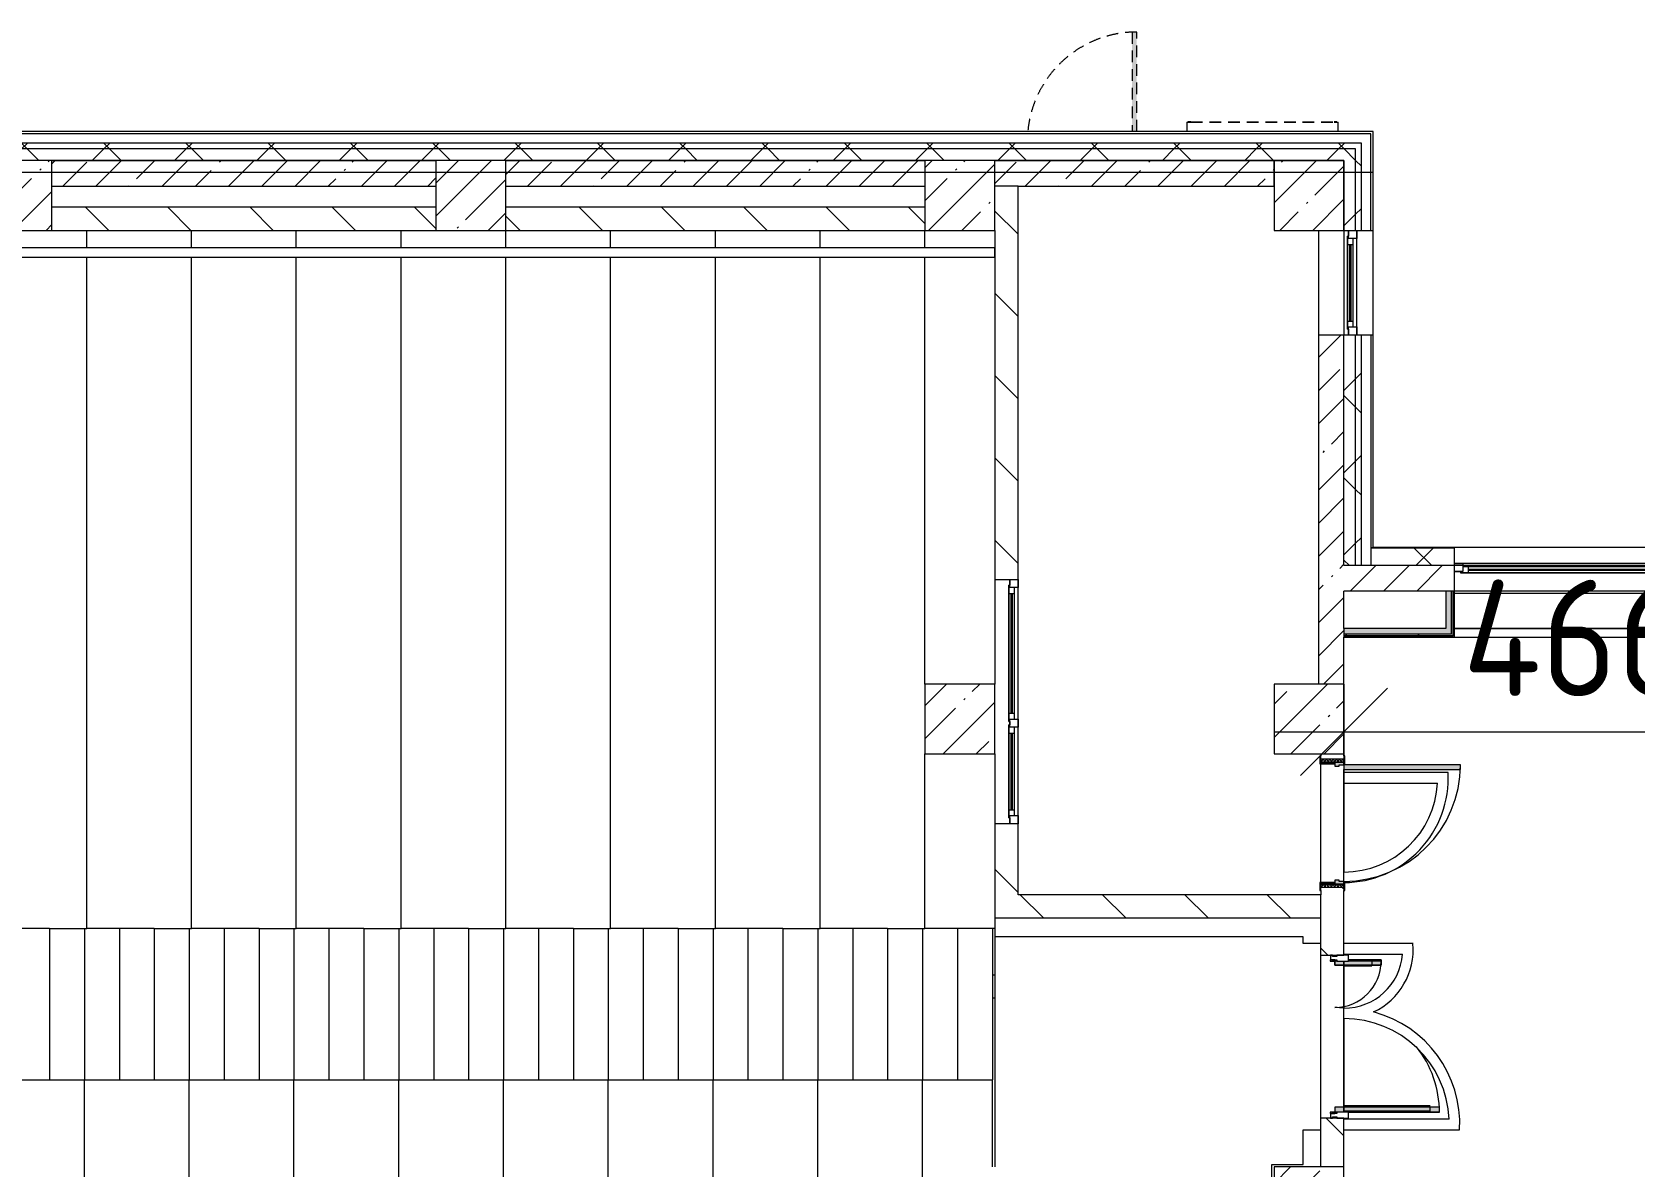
# Model space of a CAD drawing. Header units: millimetres. Extents: x 35143 to 244272, y -8553 to 29000.
# Drawn here: x 139602 to 153371, y 18450 to 28205 of the extents above; entities that cross this region are included whole.
import ezdxf

# ---------------------------------------------------------------- set-up
doc = ezdxf.new("R2010")
doc.units = ezdxf.units.MM
doc.linetypes.add('200_ШТРИХ__ш1_п0_6_', pattern=[160, 100, -60])
for name, color, linetype, lineweight in [('A-ANNO-DIMS', 7, 'Continuous', 9), ('A-ANNO-DIMS-500', 7, 'Continuous', 9), ('A-DETL-MBND-1', 7, '200_ШТРИХ__ш1_п0_6_', 9), ('A-GLAZ-1', 7, 'Continuous', 5), ('A-GLAZ-CWMG-1', 7, 'Continuous', 5), ('A-WALL', 7, 'Continuous', 9), ('A-WALL-4', 7, 'Continuous', 5), ('I-WALL-5', 7, 'Continuous', 5), ('S-COLS-1', 7, 'Continuous', 5), ('S-STRS-2', 7, 'Continuous', 5), ('Оси', 7, 'Continuous', 9)]:
    doc.layers.add(name, color=color, linetype=linetype, lineweight=lineweight)
for name, color, linetype, lineweight, true_color in [('A-DETL-GENF-7', 7, 'Continuous', 5, 0xe2e2e2), ('A-DETL-GENF-8', 7, 'Continuous', 5, 0xaaaaaa), ('A-DOOR-3', 7, 'Continuous', 5, 0xaaaaaa), ('A-DOOR-4', 7, 'Continuous', 5, 0xe2e2e2), ('A-DOOR-FRAM-3', 7, 'Continuous', 5, 0xe2e2e2), ('A-DOOR-FRAM-4', 7, 'Continuous', 5, 0xaaaaaa), ('A-FLOR-2', 7, 'Continuous', 5, 0xaaaaaa), ('I-WALL-3', 7, 'Continuous', 5, 0xe7e7e7), ('I-WALL-4', 7, 'Continuous', 9, 0xe7e7e7)]:
    doc.layers.add(name, color=color, linetype=linetype, lineweight=lineweight, true_color=true_color)
doc.styles.add('ISOCPEUR_2', font='isocpeur.ttf', dxfattribs={"width": 0.9, "height": 1000})
doc.dimstyles.new('ISO-2_0_0_9К_Средний_округл2_2', dxfattribs={"dimscale": 304.8, "dimtxt": 995.981176, "dimasz": 2.46063, "dimexe": 1.968504, "dimexo": 0, "dimgap": 0, "dimtad": 1, "dimdec": 0, "dimrnd": 10, "dimzin": 0, "dimdsep": 46, "dimtxsty": 'ISOCPEUR_2', "dimblk1": 'OBLIQUE', "dimblk2": 'OBLIQUE', "dimsah": 1, "dimcen": 0.09, "dimdle": 1.968504, "dimazin": 0, "dimtfac": 1, "dimtdec": 4, "dimtix": 1, "dimtmove": 0, "dimatfit": 3, "dimfxl": 1, "dimtvp": 1, "dimtolj": 1, "dimtzin": 0, "dimarcsym": 2})
pattern_1 = [(45, (117261.9, 0), (-353.5534, 353.5534), []), (135, (117261.9, 0), (-353.5534, -353.5534), [])]
pattern_2 = [(45, (117261.88, 0), (-285.123, 285.123), []), (45, (117547, 0), (-285.123, 285.123), [504.031, -100.806, 16.764, -84.042])]
pattern_3 = [(135, (117261.9, 0), (-353.5534, -353.5534), [])]
pattern_4 = [(45, (117261.9, 0), (-530.33, 530.33), []), (135, (117261.9, 0), (-530.33, -530.33), [])]

# ---------------------------------------------------------------- blocks, each defined once
blk = doc.blocks.new('BSC_Колонна _Прямоугольная - 600х600-V87-2_1_2_птичка')
at = {"layer": 'S-COLS-1'}
h = blk.add_hatch(dxfattribs=at)
h.set_pattern_fill('FP_92', color=256, style=0, pattern_type=2)
h.set_pattern_definition([(45, (-26110, -26800), (-285.123, 285.123), []), (45, (-25824.88, -26800), (-285.123, 285.123), [504.031, -100.806, 16.764, -84.042])])
h.paths.add_polyline_path([(-300, -300), (300, -300), (300, 300), (-300, 300)])
for p, q in [((300, 300), (-300, 300)), ((-300, 300), (-300, -300)), ((300, -300), (300, 300)), ((-300, -300), (300, -300))]:
    blk.add_line(p, q, dxfattribs=at)
blk = doc.blocks.new('BSC_Колонна _Прямоугольная - 600х600-V120-2_1_2_птичка')
at = {"layer": 'S-COLS-1'}
h = blk.add_hatch(dxfattribs=at)
h.set_pattern_fill('FP_121', color=256, style=0, pattern_type=2)
h.set_pattern_definition([(45, (-30310, -26800), (-285.123, 285.123), []), (45, (-30024.88, -26800), (-285.123, 285.123), [504.031, -100.806, 16.764, -84.042])])
h.paths.add_polyline_path([(-300, -300), (300, -300), (300, 300), (-300, 300)])
for p, q in [((300, 300), (-300, 300)), ((-300, 300), (-300, -300)), ((300, -300), (300, 300)), ((-300, -300), (300, -300))]:
    blk.add_line(p, q, dxfattribs=at)
blk = doc.blocks.new('BSC_Колонна _Прямоугольная - 600х600-V121-2_1_2_птичка')
at = {"layer": 'S-COLS-1'}
h = blk.add_hatch(dxfattribs=at)
h.set_pattern_fill('FP_122', color=256, style=0, pattern_type=2)
h.set_pattern_definition([(45, (-33310, -18150), (-285.123, 285.123), []), (45, (-33024.88, -18150), (-285.123, 285.123), [504.031, -100.806, 16.764, -84.042])])
h.paths.add_polyline_path([(-300, -300), (300, -300), (300, 300), (-300, 300), (-300, 12)])
for p, q in [((300, 300), (-300, 300)), ((-300, 300), (-300, -300)), ((300, -300), (300, 300)), ((-300, -300), (300, -300))]:
    blk.add_line(p, q, dxfattribs=at)
blk = doc.blocks.new('BSC_Колонна _Прямоугольная - 600х600-V140-2_1_2_птичка')
at = {"layer": 'S-COLS-1'}
h = blk.add_hatch(dxfattribs=at)
h.set_pattern_fill('FP_134', color=256, style=0, pattern_type=2)
h.set_pattern_definition([(45, (-22210, -26800), (-285.123, 285.123), []), (45, (-21924.88, -26800), (-285.123, 285.123), [504.031, -100.806, 16.764, -84.042])])
h.paths.add_polyline_path([(-300, -300), (300, -300), (300, 300), (-300, 300)])
for p, q in [((300, 300), (-300, 300)), ((-300, 300), (-300, -300)), ((300, -300), (300, 300)), ((-300, -300), (300, -300))]:
    blk.add_line(p, q, dxfattribs=at)
blk = doc.blocks.new('120_Окно_СКБ_2Ст - 120_Окно_СКБ_2Ст 3100х2500 _мал_створка слева_ 2-22446355-2_1_2_птичка')
at = {"layer": 'A-GLAZ-1'}
for p, q in [((-1550, -127), (-1550, -57)), ((-1550, -57), (-1480, -57)), ((1550, -57), (-1550, -57)), ((-1480, -127), (-1550, -127)), ((-1550, -127), (-1500, -127)), ((-1480, -127), (-1500, -127)), ((-1500, -127), (-1500, -137)), ((-1500, -137), (670, -137)), ((670, -137), (-1500, -137)), ((-1480, -57), (-1480, -127)), ((650, -87), (-1480, -87)), ((-1480, -87), (-1480, -127)), ((-1430, -137), (-1430, -87)), ((-1430, -107), (600, -107)), ((600, -117), (-1430, -117)), ((600, -137), (600, -87)), ((650, -127), (650, -57)), ((650, -57), (720, -57)), ((650, -127), (650, -87)), ((720, -127), (650, -127)), ((670, -127), (650, -127)), ((670, -127), (700, -127)), ((670, -137), (670, -127)), ((720, -127), (700, -127)), ((700, -127), (700, -137)), ((700, -137), (1500, -137)), ((1500, -137), (700, -137)), ((720, -57), (720, -127)), ((1480, -87), (720, -87)), ((720, -87), (720, -127)), ((770, -137), (770, -87)), ((770, -107), (1430, -107)), ((1430, -117), (770, -117)), ((1430, -137), (1430, -87)), ((1480, -127), (1480, -57)), ((1480, -57), (1550, -57)), ((1480, -127), (1480, -87)), ((1550, -127), (1480, -127)), ((1500, -127), (1480, -127)), ((1500, -127), (1550, -127)), ((1500, -137), (1500, -127)), ((1550, -57), (1550, -127))]:
    blk.add_line(p, q, dxfattribs=at)
blk = doc.blocks.new('120_Окно_СКБ_1Ст - 120_Окно_СКБ_1Ст 900х2500_h_-V146-2_1_2_птичка')
at = {"layer": 'A-GLAZ-1'}
for p, q in [((-450, -75), (-450, -5)), ((-450, -5), (-380, -5)), ((450, -5), (-450, -5)), ((-380, -75), (-450, -75)), ((-450, -75), (-400, -75)), ((-380, -75), (-400, -75)), ((-400, -75), (-400, -85)), ((-400, -85), (400, -85)), ((400, -85), (-400, -85)), ((-380, -5), (-380, -75)), ((380, -35), (-380, -35)), ((-380, -35), (-380, -75)), ((-330, -85), (-330, -35)), ((-330, -55), (330, -55)), ((330, -65), (-330, -65)), ((330, -85), (330, -35)), ((380, -75), (380, -5)), ((380, -5), (450, -5)), ((380, -75), (380, -35)), ((450, -75), (380, -75)), ((400, -75), (380, -75)), ((400, -75), (450, -75)), ((400, -85), (400, -75)), ((450, -5), (450, -75))]:
    blk.add_line(p, q, dxfattribs=at)
blk = doc.blocks.new('Перекрытия 3 - Перекрытия 4-20977624-2_1_2_птичка')
at = {"layer": 'S-STRS-2'}
for p, q in [((21910, 26500), (21910, 26351)), ((22810, 26351), (22810, 26500)), ((23710, 26351), (23710, 26500)), ((24610, 26351), (24610, 26500)), ((25510, 26351), (25510, 26500)), ((26410, 26351), (26410, 26500)), ((27310, 26351), (27310, 26500)), ((28210, 26351), (28210, 26500)), ((29110, 26351), (29110, 26500)), ((30010, 26351), (30010, 26500)), ((21910, 26270), (21910, 20500)), ((22810, 20500), (22810, 26270)), ((23710, 20500), (23710, 26270)), ((24610, 20500), (24610, 26270)), ((25510, 20500), (25510, 26270)), ((26410, 20500), (26410, 26270)), ((27310, 20500), (27310, 26270)), ((28210, 20500), (28210, 26270)), ((29110, 20500), (29110, 26270)), ((30010, 22600), (30010, 26270)), ((30010, 20500), (30010, 22000)), ((22490, 20500), (21910, 20500)), ((23390, 20500), (22810, 20500)), ((24290, 20500), (23710, 20500)), ((25190, 20500), (24610, 20500)), ((26090, 20500), (25510, 20500)), ((26990, 20500), (26410, 20500)), ((27890, 20500), (27310, 20500)), ((28790, 20500), (28210, 20500)), ((29690, 20500), (29110, 20500)), ((30610, 20500), (30010, 20500))]:
    blk.add_line(p, q, dxfattribs=at)
blk = doc.blocks.new('110_Дверь_СКБ_1Ст_Наружная - ДН-2д_л__ Дверь из подвала ЛК _900 мм в свету_ 3300 фрамуга метал-22954314-2_1_2_птичка')
at = {"layer": 'A-DETL-MBND-1'}
blk.add_hatch(color=256, dxfattribs=at).paths.add_polyline_path([(489.5, 115), (489.5, 970), (449.5, 970), (449.5, 115)])
for p, q in [((489.5, 970), (449.5, 970)), ((449.5, 970), (449.5, 115)), ((489.5, 115), (489.5, 970))]:
    blk.add_line(p, q, dxfattribs=at)
blk.add_arc((489.5, 30), 940, 90, 174.73278, dxfattribs=at)
blk = doc.blocks.new('120_Окно_СКБ_2Ст - 120_Окно_СКБ_2Ст 2100х1800 _мал створка справа_-24235684-2_1_2_птичка')
at = {"layer": 'A-GLAZ-1'}
for p, q in [((-1050, 30), (-1050, 100)), ((-1050, 100), (-980, 100)), ((1050, 100), (-1050, 100)), ((-980, 30), (-1050, 30)), ((-1050, 30), (-1000, 30)), ((-980, 30), (-1000, 30)), ((-1000, 30), (-1000, 20)), ((-1000, 20), (170, 20)), ((170, 20), (-1000, 20)), ((-980, 100), (-980, 30)), ((150, 70), (-980, 70)), ((-980, 70), (-980, 30)), ((-930, 20), (-930, 70)), ((-930, 50), (100, 50)), ((100, 40), (-930, 40)), ((100, 20), (100, 70)), ((150, 30), (150, 100)), ((150, 100), (220, 100)), ((150, 30), (150, 70)), ((220, 30), (150, 30)), ((170, 30), (150, 30)), ((170, 30), (200, 30)), ((170, 20), (170, 30)), ((220, 30), (200, 30)), ((200, 30), (200, 20)), ((200, 20), (1000, 20)), ((1000, 20), (200, 20)), ((220, 100), (220, 30)), ((980, 70), (220, 70)), ((220, 70), (220, 30)), ((270, 20), (270, 70)), ((270, 50), (930, 50)), ((930, 40), (270, 40)), ((930, 20), (930, 70)), ((980, 30), (980, 100)), ((980, 100), (1050, 100)), ((980, 30), (980, 70)), ((1050, 30), (980, 30)), ((1000, 30), (980, 30)), ((1000, 30), (1050, 30)), ((1000, 20), (1000, 30)), ((1050, 100), (1050, 30))]:
    blk.add_line(p, q, dxfattribs=at)
blk = doc.blocks.new('BSC_Колонна _Прямоугольная - 600х600-V156-2_1_2_птичка')
at = {"layer": 'S-COLS-1'}
h = blk.add_hatch(dxfattribs=at)
h.set_pattern_fill('FP_144', color=256, style=0, pattern_type=2)
h.set_pattern_definition([(45, (-33310, -22300), (-285.123, 285.123), []), (45, (-33024.88, -22300), (-285.123, 285.123), [504.031, -100.806, 16.764, -84.042])])
h.paths.add_polyline_path([(-300, -300), (300, -300), (300, 300), (-300, 300)])
for p, q in [((300, 300), (-300, 300)), ((-300, 300), (-300, -300)), ((300, -300), (300, 300)), ((-300, -300), (300, -300))]:
    blk.add_line(p, q, dxfattribs=at)
blk = doc.blocks.new('Указатель_Домовой_Квартальный_По грани - Указатель одинарный-23221565-2_1_2_птичка')
at = {"layer": 'A-DETL-MBND-1'}
for p, q in [((32260, 27430), (32260, 27350)), ((32261, 27430), (32260, 27430)), ((32260, 27430), (32295, 27430)), ((32270, 27432), (32270, 27430)), ((32295, 27432), (32270, 27432)), ((32270, 27432), (32295, 27432)), ((32295, 27432), (32275, 27432)), ((32275, 27432), (32295, 27432)), ((32295, 27432), (33525, 27432)), ((32295, 27430), (33525, 27430)), ((33525, 27432), (33545, 27432)), ((33545, 27432), (33525, 27432)), ((33525, 27432), (33550, 27432)), ((33550, 27432), (33525, 27432)), ((33525, 27430), (33560, 27430)), ((33550, 27430), (33550, 27432)), ((33560, 27430), (33559, 27430)), ((33560, 27350), (33560, 27430))]:
    blk.add_line(p, q, dxfattribs=at)
blk = doc.blocks.new('110_Дверь_СКБ_1Ст_Внутренняя1 - Д-4б _огнестойкая EI 30_-32701367-2_1_2_птичка')
at = {"layer": 'A-DOOR-3'}
h = blk.add_hatch(dxfattribs=at)
h.set_pattern_fill('FP_40', color=256, style=0, pattern_type=2)
h.set_pattern_definition([(135, (1751.41, 164.685), (-14.14214, -14.14214), []), (225, (1751.41, 164.685), (14.14214, -14.14214), [])])
h.paths.add_polyline_path([(562.5, 100), (537.5, 100), (537.5, -100), (562.5, -100)])
at = {"layer": 'A-DOOR-4'}
h = blk.add_hatch(color=256, dxfattribs=at)
h.paths.add_polyline_path([(537.5, 100), (512.5, 100), (512.5, 60), (502.5, 60), (502.5, 20), (537.5, 20)])
h.paths.add_polyline_path([(-477.5, 60), (-487.5, 60), (-487.5, 100), (-512.5, 100), (-512.5, 20), (-477.5, 20)])
at = {"layer": 'A-DOOR-FRAM-3'}
for points in [[(-447.5, 592.5), (-447.5, 1100), (-487.5, 1100), (-487.5, 100), (-447.5, 100)], [(-497.5, 100), (-497.5, 108), (-567.5, 108), (-567.5, 100)], [(-497.5, 20), (-512.5, 20), (-512.5, -100), (-497.5, -100)], [(592.5, 108), (522.5, 108), (522.5, 100), (592.5, 100)], [(537.5, 20), (522.5, 20), (522.5, -100), (537.5, -100)], [(-497.5, -108), (-497.5, -100), (-567.5, -100), (-567.5, -108)], [(592.5, -100), (522.5, -100), (522.5, -108), (592.5, -108)]]:
    blk.add_hatch(color=256, dxfattribs=at).paths.add_polyline_path(points)
at = {"layer": 'A-DOOR-FRAM-4'}
h = blk.add_hatch(dxfattribs=at)
h.set_pattern_fill('FP_41', color=256, style=0, pattern_type=2)
h.set_pattern_definition([(45, (-371.384, 164.685), (-14.1421, 14.1421), []), (135, (-371.384, 164.685), (-14.1421, -14.1421), [])])
h.paths.add_polyline_path([(-512.5, 100), (-537.5, 100), (-537.5, -100), (-512.5, -100)])
at = {"layer": 'A-DOOR-3'}
for p, q in [((-487.5, 1100), (-487.5, 100)), ((-447.5, 1100), (-487.5, 1100)), ((-447.5, 100), (-447.5, 1100)), ((-487.5, 100), (-447.5, 100))]:
    blk.add_line(p, q, dxfattribs=at)
blk.add_arc((-487.5, 100), 1000, 360, 90, dxfattribs=at)
at = {"layer": 'A-DOOR-FRAM-4'}
for p, q in [((-497.5, 108), (-567.5, 108)), ((-567.5, 108), (-567.5, 100)), ((-567.5, 100), (-497.5, 100)), ((-512.5, 100), (-537.5, 100)), ((-537.5, 100), (-537.5, -100)), ((-487.5, 100), (-512.5, 100)), ((-512.5, 100), (-512.5, 20)), ((-512.5, -100), (-512.5, 100)), ((-497.5, 100), (-512.5, 100)), ((-512.5, 100), (-512.5, 99)), ((-512.5, 99), (-497.5, 99)), ((-512.5, 20), (-477.5, 20)), ((-497.5, 20), (-512.5, 20)), ((-512.5, 20), (-512.5, -100)), ((-497.5, 100), (-497.5, 108)), ((-497.5, 99), (-497.5, 100)), ((-497.5, -100), (-497.5, 20)), ((-487.5, 60), (-487.5, 100)), ((-477.5, 60), (-487.5, 60)), ((-477.5, 20), (-477.5, 60)), ((512.5, 60), (502.5, 60)), ((502.5, 60), (502.5, 20)), ((502.5, 20), (537.5, 20)), ((512.5, 100), (512.5, 60)), ((537.5, 100), (512.5, 100)), ((592.5, 108), (522.5, 108)), ((522.5, 108), (522.5, 100)), ((537.5, 100), (522.5, 100)), ((522.5, 100), (522.5, 99)), ((522.5, 100), (592.5, 100)), ((522.5, 99), (537.5, 99)), ((537.5, 20), (522.5, 20)), ((522.5, 20), (522.5, -100)), ((537.5, 20), (537.5, 100)), ((562.5, 100), (537.5, 100)), ((537.5, 100), (537.5, -100)), ((537.5, 99), (537.5, 100)), ((537.5, -100), (537.5, 20)), ((562.5, -100), (562.5, 100)), ((592.5, 100), (592.5, 108)), ((-497.5, -100), (-567.5, -100)), ((-567.5, -100), (-567.5, -108)), ((-567.5, -108), (-497.5, -108)), ((-537.5, -100), (-512.5, -100)), ((-512.5, -100), (-497.5, -100)), ((-497.5, -108), (-497.5, -100)), ((522.5, -100), (537.5, -100)), ((592.5, -100), (522.5, -100)), ((522.5, -100), (522.5, -108)), ((522.5, -108), (592.5, -108)), ((537.5, -100), (562.5, -100)), ((592.5, -108), (592.5, -100))]:
    blk.add_line(p, q, dxfattribs=at)
blk = doc.blocks.new('Прямоугольный импост - Импост структурный с накладкой - 160мм Темный-32479175-2_1_2_птичка')
at = {"layer": 'A-GLAZ-CWMG-1'}
for p, q in [((-50, 40), (-50, 140)), ((-50, 140), (0, 140)), ((0, 140), (0, 40)), ((-40, 40), (-50, 40)), ((-50, -17), (-50, 0)), ((-50, 0), (-40, 0)), ((-40, 0), (-40, 40)), ((-10, 40), (-10, 0)), ((0, 40), (-10, 40)), ((-10, 0), (0, 0)), ((0, 0), (0, -17)), ((0, -17), (-50, -17))]:
    blk.add_line(p, q, dxfattribs=at)
blk = doc.blocks.new('Дверь_Витражная_остекление_ - Д-39_л_ Актовый-V236-2_1_2_птичка')
at = {"layer": 'A-DETL-GENF-7'}
for points in [[(650, 593), (650, 920), (605, 920), (605, 20), (650, 20), (650, 140)], [(-615, 40), (-615, 420), (-660, 420), (-660, 140), (-650, 140), (-650, 40), (-660, 40), (-660, 20), (-615, 20)]]:
    blk.add_hatch(color=256, dxfattribs=at).paths.add_polyline_path(points)
at = {"layer": 'A-DETL-GENF-8'}
for p, q in [((596, 840), (596, 100)), ((650, 920), (605, 920)), ((605, 920), (605, 20)), ((650, 920), (605, 920)), ((605, 920), (605, 20)), ((650, 840), (605, 840)), ((640, 840), (640, 100)), ((650, 920), (650, 140)), ((650, 140), (650, 920)), ((-660, 420), (-615, 420)), ((-660, 420), (-660, 140)), ((-615, 420), (-660, 420)), ((-660, 420), (-660, 140)), ((-615, 420), (-615, 20)), ((-615, 20), (-615, 420)), ((-660, 340), (-615, 340)), ((-650, 340), (-650, 140)), ((-606, 340), (-606, 100)), ((-650, 100), (-615, 100)), ((-615, 20), (-650, 20)), ((-650, 20), (-615, 20)), ((650, 100), (605, 100)), ((605, 20), (650, 20)), ((605, 20), (650, 20)), ((650, 40), (650, 20)), ((650, 20), (650, 40))]:
    blk.add_line(p, q, dxfattribs=at)
at = {"layer": 'A-DOOR-3'}
for p, q in [((650, 920), (650, 140)), ((-650, 420), (-650, 140)), ((-650, 20), (-660, 20)), ((-660, 20), (-660, -20)), ((-650, 40), (-650, 20)), ((-650, -20), (-650, 20)), ((650, 40), (650, 20)), ((660, 20), (650, 20)), ((650, 20), (650, -20)), ((660, -20), (660, 20)), ((-660, -20), (-650, -20)), ((650, -20), (660, -20))]:
    blk.add_line(p, q, dxfattribs=at)
for centre, radius, start, end in [((650, 20), 900, 90, 128.5974), ((-650, 20), 400, 360, 90), ((650, 20), 900, 174.8223, 180)]:
    blk.add_arc(centre, radius, start, end, dxfattribs=at)
blk = doc.blocks.new('Прямоугольный импост - Импост структурный с накладкой - 160мм Темный-32479277-2_1_2_птичка')
at = {"layer": 'A-GLAZ-CWMG-1'}
for p, q in [((0, 140), (-50, 140)), ((-50, 140), (-50, 40)), ((0, 40), (0, 140)), ((-50, 40), (-40, 40)), ((-40, 0), (-50, 0)), ((-50, 0), (-50, -17)), ((-40, 40), (-40, 0)), ((-10, 0), (-10, 40)), ((-10, 40), (0, 40)), ((0, 0), (-10, 0)), ((0, -17), (0, 0)), ((-50, -17), (0, -17))]:
    blk.add_line(p, q, dxfattribs=at)
blk = doc.blocks.new('Перекрытия 2 - Перекрытия 4-32990152-2_1_2_птичка')
at = {"layer": 'S-STRS-2'}
for p, q in [((21910, 19180), (22510, 19180)), ((21910, 19180), (21910, 15411)), ((22810, 19180), (23410, 19180)), ((22810, 15411), (22810, 19180)), ((23710, 19180), (24310, 19180)), ((23710, 15411), (23710, 19180)), ((24610, 19180), (25210, 19180)), ((24610, 15411), (24610, 19180)), ((25510, 19180), (26110, 19180)), ((25510, 15411), (25510, 19180)), ((26410, 19180), (27010, 19180)), ((26410, 15411), (26410, 19180)), ((27310, 19180), (27910, 19180)), ((27310, 15411), (27310, 19180)), ((28210, 19180), (28810, 19180)), ((28210, 15411), (28210, 19180)), ((29110, 19180), (29710, 19180)), ((29110, 15411), (29110, 19180)), ((30010, 19180), (30610, 19180)), ((30010, 15411), (30010, 19180)), ((30610, 18430), (30610, 19180)), ((30610, 15411), (30610, 17830)), ((21910, 15330), (21910, 15200)), ((22810, 15200), (22810, 15330)), ((23710, 15200), (23710, 15330)), ((24610, 15200), (24610, 15330)), ((25510, 15200), (25510, 15330)), ((26410, 15200), (26410, 15330)), ((27310, 15200), (27310, 15330)), ((28210, 15200), (28210, 15330)), ((29110, 15200), (29110, 15330)), ((30010, 15200), (30010, 15330)), ((30610, 15200), (30610, 15330)), ((22810, 15200), (21910, 15200)), ((23710, 15200), (22810, 15200)), ((24610, 15200), (23710, 15200)), ((25510, 15200), (24610, 15200)), ((26410, 15200), (25510, 15200)), ((27310, 15200), (26410, 15200)), ((28210, 15200), (27310, 15200)), ((29110, 15200), (28210, 15200)), ((30010, 15200), (29110, 15200)), ((30610, 15200), (30010, 15200))]:
    blk.add_line(p, q, dxfattribs=at)
blk = doc.blocks.new('Стены наклон_ амфитеатр1 - Стены наклон_ амфитеатр-33007412-2_1_2_птичка')
at = {"layer": 'A-WALL-4'}
for p, q in [((21879, 26351), (21879, 26270)), ((30610, 26351), (21879, 26351)), ((30610, 26270), (30610, 26351)), ((21879, 26270), (30610, 26270))]:
    blk.add_line(p, q, dxfattribs=at)
blk = doc.blocks.new('Зашивка приборов отопления22 - Зашивка приборов отопления-33321747-2_1_2_птичка')
at = {"layer": 'A-WALL-4'}
for p, q in [((37288, 26888), (34188, 26888)), ((34188, 26567), (37268, 26567)), ((37268, 26567), (34188, 26567)), ((34188, 26492), (37268, 26492))]:
    blk.add_line(p, q, dxfattribs=at)
blk = doc.blocks.new('BSC_Колонна _Прямоугольная - 600х600-V239-2_1_2_птичка')
at = {"layer": 'S-COLS-1'}
h = blk.add_hatch(dxfattribs=at)
h.set_pattern_fill('FP_195', color=256, style=0, pattern_type=2)
h.set_pattern_definition([(45, (-30310, -22300), (-285.123, 285.123), []), (45, (-30024.88, -22300), (-285.123, 285.123), [504.031, -100.806, 16.764, -84.042])])
h.paths.add_polyline_path([(-300, -300), (300, -300), (300, 300), (-300, 300)])
for p, q in [((300, 300), (-300, 300)), ((-300, 300), (-300, -300)), ((300, -300), (300, 300)), ((-300, -300), (300, -300))]:
    blk.add_line(p, q, dxfattribs=at)
blk = doc.blocks.new('DIMBLOCK66-2_1_2_птичка')
at = {"layer": 'A-ANNO-DIMS-500'}
for p, q in [((155532, 22721), (155532, 21591)), ((155532, 22191), (155532, 22721)), ((150872, 22600), (150872, 21591)), ((150872, 22191), (150872, 22600)), ((150272, 22191), (156132, 22191))]:
    blk.add_line(p, q, dxfattribs=at)
at = {"layer": 'A-ANNO-DIMS-500', "lineweight": 20}
for p, q in [((150872, 22191), (151247, 22566)), ((155532, 22191), (155907, 22566)), ((150872, 22191), (150497, 21816)), ((155532, 22191), (155157, 21816))]:
    blk.add_line(p, q, dxfattribs=at)
at = {"layer": 'A-ANNO-DIMS-500', "color": 0, "insert": (151890, 23497), "char_height": 1000, "width": 3148.83, "attachment_point": 1, "line_spacing_factor": 1.149209, "style": 'ISOCPEUR_2'}
blk.add_mtext('4660', dxfattribs=at)
blk = doc.blocks.new('_Oblique')
at = {"color": 0, "linetype": 'ByBlock', "lineweight": -2}
blk.add_line((-0.5, -0.5), (0.5, 0.5), dxfattribs=at)

msp = doc.modelspace()

# ---------------------------------------------------------------- hatches: boundary and pattern name
at = {"layer": 'A-WALL-4'}
h = msp.add_hatch(dxfattribs=at)
h.set_pattern_fill('FP_87', color=256, style=0, pattern_type=2)
h.set_pattern_definition(pattern_1)
h.paths.add_polyline_path([(150971.9, 27200), (150971.9, 27250), (136872.1, 27250), (136872.1, 27200), (150871.9, 27200)])
h.paths.add_polyline_path([(131886.5, 27200), (132372.1, 27200), (132372.1, 27250), (130950.9, 27250), (130950.9, 27200), (130959, 27200)])
h.paths.add_polyline_path([(133741.5, 27200), (134172.1, 27200), (134172.1, 27250), (133272.1, 27250), (133272.1, 27200)])
h.paths.add_polyline_path([(135072.1, 27200), (135972.1, 27200), (135972.1, 27250), (135072.1, 27250)])
h = msp.add_hatch(dxfattribs=at)
h.set_pattern_fill('FP_87', color=256, style=0, pattern_type=2)
h.set_pattern_definition(pattern_1)
h.paths.add_polyline_path([(150436.9, 27100), (150871.9, 27100), (150871.9, 27200), (136872.1, 27200), (136872.1, 27100), (149509.4, 27100)])
h.paths.add_polyline_path([(131886.5, 27100), (132372.1, 27100), (132372.1, 27200), (130950.9, 27200), (130950.9, 27100), (131571.9, 27100)])
h.paths.add_polyline_path([(133272.1, 27100), (134172.1, 27100), (134172.1, 27200), (133272.1, 27200)])
h.paths.add_polyline_path([(135072.1, 27100), (135972.1, 27100), (135972.1, 27200), (135072.1, 27200)])
h = msp.add_hatch(dxfattribs=at)
h.set_pattern_fill('FP_87', color=256, style=0, pattern_type=2)
h.set_pattern_definition(pattern_1)
h.paths.add_polyline_path([(150971.9, 23620), (150971.9, 25600), (150871.9, 25600), (150871.9, 23620), (150900.7, 23620)])
h.paths.add_polyline_path([(150871.9, 26500), (150971.9, 26500), (150971.9, 27200), (150871.9, 27200), (150871.9, 26839.2)])
h = msp.add_hatch(dxfattribs=at)
h.set_pattern_fill('FP_87', color=256, style=0, pattern_type=2)
h.set_pattern_definition(pattern_1)
h.paths.add_polyline_path([(151021.9, 23620), (151021.9, 25600), (150971.9, 25600), (150971.9, 23620)])
h.paths.add_polyline_path([(150971.9, 26500), (151021.9, 26500), (151021.9, 27250), (150971.9, 27250), (150971.9, 26839.2)])
h = msp.add_hatch(dxfattribs=at)
h.set_pattern_fill('FP_87', color=256, style=0, pattern_type=2)
h.set_pattern_definition(pattern_1)
h.paths.add_polyline_path([(151121.9, 23620), (151821.9, 23620), (151821.9, 23770), (151101.9, 23770), (151101.9, 23620)])
h.paths.add_polyline_path([(156021.9, 23620), (156021.9, 23770), (154921.9, 23770), (154921.9, 23620), (156002, 23620)])
at = {"layer": 'I-WALL-3'}
msp.add_hatch(color=256, dxfattribs=at).paths.add_polyline_path([(151796.9, 23079), (151796.9, 23400), (151746.9, 23400), (151746.9, 23079)])
at = {"layer": 'I-WALL-4'}
msp.add_hatch(color=256, dxfattribs=at).paths.add_polyline_path([(150871.9, 23029), (151796.9, 23029), (151796.9, 23079), (150871.9, 23079)])
at = {"layer": 'I-WALL-5'}
h = msp.add_hatch(dxfattribs=at)
h.set_pattern_fill('FP_95', color=256, style=0, pattern_type=2)
h.set_pattern_definition(pattern_2)
h.paths.add_polyline_path([(150271.9, 26880), (150271.9, 27100), (147871.9, 27100), (147871.9, 26880), (149509.4, 26880)])
h.paths.add_polyline_path([(147271.9, 26880), (147271.9, 27100), (143671.9, 27100), (143671.9, 26880)])
h.paths.add_polyline_path([(143071.9, 26880), (143071.9, 27100), (139771.9, 27100), (139771.9, 26880), (140234.2, 26880)])
h = msp.add_hatch(dxfattribs=at)
h.set_pattern_fill('FP_98', color=256, style=0, pattern_type=2)
h.set_pattern_definition(pattern_3)
h.paths.add_polyline_path([(148071.9, 20790), (148071.9, 21400), (147871.9, 21400), (147871.9, 20790)])
h.paths.add_polyline_path([(148071.9, 23500), (148071.9, 26880), (147871.9, 26880), (147871.9, 23500)])
h = msp.add_hatch(dxfattribs=at)
h.set_pattern_fill('FP_98', color=256, style=0, pattern_type=2)
h.set_pattern_definition(pattern_3)
h.paths.add_polyline_path([(143071.9, 26500), (143071.9, 26700), (139771.9, 26700), (139771.9, 26500), (140234.2, 26500)])
h = msp.add_hatch(dxfattribs=at)
h.set_pattern_fill('FP_98', color=256, style=0, pattern_type=2)
h.set_pattern_definition(pattern_3)
h.paths.add_polyline_path([(147271.9, 26500), (147271.9, 26700), (143671.9, 26700), (143671.9, 26500)])
h = msp.add_hatch(dxfattribs=at)
h.set_pattern_fill('FP_95', color=256, style=0, pattern_type=2)
h.set_pattern_definition(pattern_2)
h.paths.add_polyline_path([(150871.9, 22600), (150871.9, 25600), (150651.9, 25600), (150651.9, 22600)])
h = msp.add_hatch(dxfattribs=at)
h.set_pattern_fill('FP_95', color=256, style=0, pattern_type=2)
h.set_pattern_definition(pattern_2)
h.paths.add_polyline_path([(155074.5, 23400), (155751.9, 23400), (155751.9, 23620), (154921.9, 23620), (154921.9, 23400)])
h.paths.add_polyline_path([(150871.9, 23400), (151821.9, 23400), (151821.9, 23620), (150871.9, 23620)])
h = msp.add_hatch(dxfattribs=at)
h.set_pattern_fill('FP_187', color=256, style=0, pattern_type=2)
h.set_pattern_definition(pattern_4)
h.paths.add_polyline_path([(150871.9, 23016.5), (151809.4, 23016.5), (151809.4, 23029), (150871.9, 23029)])
h = msp.add_hatch(dxfattribs=at)
h.set_pattern_fill('FP_187', color=256, style=0, pattern_type=2)
h.set_pattern_definition(pattern_4)
h.paths.add_polyline_path([(150871.9, 23004), (151821.9, 23004), (151821.9, 23016.5), (150871.9, 23016.5)])
h = msp.add_hatch(dxfattribs=at)
h.set_pattern_fill('FP_98', color=256, style=0, pattern_type=2)
h.set_pattern_definition(pattern_3)
h.paths.add_polyline_path([(150871.9, 20790), (150871.9, 20855), (150671.9, 20855), (150671.9, 20790)])
h.paths.add_polyline_path([(150871.9, 21955), (150871.9, 22000), (150671.9, 22000), (150671.9, 21955)])
h = msp.add_hatch(dxfattribs=at)
h.set_pattern_fill('FP_98', color=256, style=0, pattern_type=2)
h.set_pattern_definition(pattern_3)
h.paths.add_polyline_path([(150671.9, 20590), (150671.9, 20790), (147871.9, 20790), (147871.9, 20590), (149509.4, 20590)])
h = msp.add_hatch(dxfattribs=at)
h.set_pattern_fill('FP_98', color=256, style=0, pattern_type=2)
h.set_pattern_definition(pattern_3)
h.paths.add_polyline_path([(150671.9, 18450), (150871.9, 18450), (150871.9, 18870), (150671.9, 18870)])
h.paths.add_polyline_path([(150871.9, 20270), (150871.9, 20790), (150671.9, 20790), (150671.9, 20270)])
at = {"layer": 'S-COLS-1'}
h = msp.add_hatch(dxfattribs=at)
h.set_pattern_fill('FP_95', color=256, style=0, pattern_type=2)
h.set_pattern_definition(pattern_2)
h.paths.add_polyline_path([(150871.9, 26500), (150871.9, 27100), (150271.9, 27100), (150271.9, 26500), (150436.9, 26500)])

# ---------------------------------------------------------------- linework, layer by layer
at = {"layer": 'A-DETL-MBND-1'}
for p, q in [((147851.9, 20100), (147871.9, 20100)), ((147871.9, 19900), (147851.9, 19900))]:
    msp.add_line(p, q, dxfattribs=at)
at = {"layer": 'A-FLOR-2'}
for p, q in [((154901.9, 23380), (151821.9, 23380)), ((151822.9, 23003), (150871.9, 23003)), ((151821.9, 23079), (154901.9, 23079)), ((150871.9, 21865), (150871.9, 21840)), ((150871.9, 20905), (150871.9, 21865)), ((151765.5, 21840), (150871.9, 21840)), ((150871.9, 21750), (150871.9, 20985)), ((150871.9, 21750), (151675.9, 21750)), ((147871.9, 20590), (147871.9, 18450)), ((150521.9, 20429), (147871.9, 20429)), ((150521.9, 20370), (150521.9, 20429)), ((150671.9, 20370), (150521.9, 20370)), ((151464.8, 20370), (150871.9, 20370)), ((150871.9, 20280), (151375.3, 20280)), ((150871.9, 20220), (150871.9, 19815)), ((150871.9, 18920), (150871.9, 20220)), ((150871.9, 19725), (150871.9, 18920)), ((150521.9, 18470), (150521.9, 18770)), ((150521.9, 18770), (150671.9, 18770)), ((151776, 18860), (150871.9, 18860)), ((150871.9, 18770), (151865.6, 18770)), ((150251.9, 17840), (150251.9, 18470)), ((150251.9, 18470), (150521.9, 18470))]:
    msp.add_line(p, q, dxfattribs=at)
for centre, radius, start, end in [((150871.9, 21790), 895, 270, 3.20255), ((150871.9, 21790), 805, 270, 357.15183), ((150871.9, 20320), 505, 270, 355.45696), ((150871.9, 20320), 595, 295.28402, 4.82046), ((150871.9, 18820), 905, 2.53324, 90), ((150871.9, 18820), 995, 357.1196, 75.20242)]:
    msp.add_arc(centre, radius, start, end, dxfattribs=at)
at = {"layer": 'A-WALL'}
for p, q in [((151101.9, 27330), (136872.1, 27330)), ((151101.9, 26500), (151101.9, 27330)), ((151021.9, 27250), (136872.1, 27250)), ((150971.9, 27200), (136872.1, 27200)), ((150971.9, 26500), (150971.9, 27200)), ((151021.9, 26500), (151021.9, 27250)), ((143071.9, 27100), (139771.9, 27100)), ((147271.9, 27100), (143671.9, 27100)), ((150271.9, 27100), (147871.9, 27100)), ((148071.9, 26880), (147871.9, 26880)), ((150871.9, 23620), (150871.9, 25600)), ((150971.9, 23620), (150971.9, 25600)), ((151021.9, 23620), (151021.9, 25600)), ((151101.9, 25600), (151101.9, 23620)), ((151821.9, 23773), (151101.9, 23773)), ((151821.9, 23770), (151101.9, 23770)), ((151121.9, 23778), (151121.9, 23773)), ((151821.9, 23620), (151121.9, 23620)), ((151796.9, 23029), (151796.9, 23400)), ((151809.4, 23016.5), (151809.4, 23400)), ((150871.9, 23079), (150871.9, 23004)), ((151796.9, 23029), (150871.9, 23029)), ((151809.4, 23016.5), (150871.9, 23016.5))]:
    msp.add_line(p, q, dxfattribs=at)
at = {"layer": 'A-WALL-4'}
for p, q in [((151121.9, 27350), (136872.1, 27350)), ((151121.9, 23778), (151121.9, 27350)), ((139771.9, 27100), (143071.9, 27100)), ((143671.9, 27100), (147271.9, 27100)), ((147871.9, 27100), (150871.9, 27100)), ((150871.9, 27100), (150871.9, 25600)), ((150871.9, 26500), (151121.9, 26500)), ((151121.9, 25600), (150871.9, 25600)), ((151121.9, 23778), (159171.9, 23778)), ((151821.9, 23620), (151821.9, 23778)), ((155801.9, 23620), (151101.9, 23620))]:
    msp.add_line(p, q, dxfattribs=at)
at = {"layer": 'I-WALL-5'}
for p, q in [((150271.9, 26880), (150271.9, 27100)), ((139771.9, 26880), (143071.9, 26880)), ((143671.9, 26880), (147271.9, 26880)), ((148071.9, 26880), (150271.9, 26880)), ((148071.9, 20790), (148071.9, 26880)), ((143071.9, 26700), (139771.9, 26700)), ((147271.9, 26700), (143671.9, 26700)), ((139771.9, 26500), (143071.9, 26500)), ((143671.9, 26500), (147271.9, 26500)), ((147871.9, 26500), (147871.9, 22600)), ((150651.9, 26500), (150651.9, 22600)), ((150871.9, 25600), (150651.9, 25600)), ((151101.9, 23620), (150871.9, 23620)), ((151821.9, 23004), (151821.9, 23620)), ((147871.9, 23500), (148071.9, 23500)), ((150871.9, 23079), (150871.9, 23400)), ((155751.9, 23400), (150871.9, 23400)), ((151746.9, 23400), (151746.9, 23079)), ((151746.9, 23079), (150871.9, 23079)), ((150871.9, 22600), (150871.9, 23004)), ((150871.9, 23004), (151821.9, 23004)), ((147871.9, 22000), (147871.9, 20590)), ((150671.9, 22000), (150671.9, 21985)), ((150671.9, 20895), (150671.9, 21915)), ((150871.9, 21985), (150871.9, 22000)), ((148071.9, 21400), (147871.9, 21400)), ((150671.9, 20825), (150671.9, 20790)), ((150871.9, 20790), (150871.9, 20825)), ((150671.9, 20790), (148071.9, 20790)), ((150671.9, 18450), (150671.9, 20790)), ((150871.9, 20270), (150871.9, 20790)), ((147871.9, 20590), (150671.9, 20590)), ((150671.9, 20270), (150871.9, 20270)), ((150871.9, 18870), (150671.9, 18870)), ((150871.9, 18450), (150871.9, 18870))]:
    msp.add_line(p, q, dxfattribs=at)
at = {"layer": 'S-COLS-1'}
for p, q in [((150871.9, 27100), (150271.9, 27100)), ((150271.9, 27100), (150271.9, 26500)), ((150871.9, 26500), (150871.9, 27100)), ((150271.9, 26500), (150871.9, 26500))]:
    msp.add_line(p, q, dxfattribs=at)
at = {"layer": 'S-STRS-2'}
for p, q in [((139751.9, 20500), (140051.9, 20500)), ((139751.9, 20500), (139751.9, 19200)), ((139751.9, 20500), (139751.9, 19200)), ((140051.9, 20500), (140071.9, 20500)), ((140051.9, 20500), (140051.9, 19200)), ((140051.9, 20500), (140051.9, 19200)), ((140351.9, 20500), (140351.9, 19200)), ((140351.9, 20500), (140351.9, 19200)), ((140651.9, 20500), (140951.9, 20500)), ((140651.9, 20500), (140651.9, 19200)), ((140651.9, 20500), (140651.9, 19200)), ((140951.9, 20500), (140971.9, 20500)), ((140951.9, 20500), (140951.9, 19200)), ((140951.9, 20500), (140951.9, 19200)), ((141251.9, 20500), (141251.9, 19200)), ((141251.9, 20500), (141251.9, 19200)), ((141551.9, 20500), (141851.9, 20500)), ((141551.9, 20500), (141551.9, 19200)), ((141551.9, 20500), (141551.9, 19200)), ((141851.9, 20500), (141871.9, 20500)), ((141851.9, 20500), (141851.9, 19200)), ((141851.9, 20500), (141851.9, 19200)), ((142151.9, 20500), (142151.9, 19200)), ((142151.9, 20500), (142151.9, 19200)), ((142451.9, 20500), (142751.9, 20500)), ((142451.9, 20500), (142451.9, 19200)), ((142451.9, 20500), (142451.9, 19200)), ((142751.9, 20500), (142771.9, 20500)), ((142751.9, 20500), (142751.9, 19200)), ((142751.9, 20500), (142751.9, 19200)), ((143051.9, 20500), (143051.9, 19200)), ((143051.9, 20500), (143051.9, 19200)), ((143351.9, 20500), (143651.9, 20500)), ((143351.9, 20500), (143351.9, 19200)), ((143351.9, 20500), (143351.9, 19200)), ((143651.9, 20500), (143671.9, 20500)), ((143651.9, 20500), (143651.9, 19200)), ((143651.9, 20500), (143651.9, 19200)), ((143951.9, 20500), (143951.9, 19200)), ((143951.9, 20500), (143951.9, 19200)), ((144251.9, 20500), (144551.9, 20500)), ((144251.9, 20500), (144251.9, 19200)), ((144251.9, 20500), (144251.9, 19200)), ((144551.9, 20500), (144571.9, 20500)), ((144551.9, 20500), (144551.9, 19200)), ((144551.9, 20500), (144551.9, 19200)), ((144851.9, 20500), (144851.9, 19200)), ((144851.9, 20500), (144851.9, 19200)), ((145151.9, 20500), (145451.9, 20500)), ((145151.9, 20500), (145151.9, 19200)), ((145151.9, 20500), (145151.9, 19200)), ((145451.9, 20500), (145471.9, 20500)), ((145451.9, 20500), (145451.9, 19200)), ((145451.9, 20500), (145451.9, 19200)), ((145751.9, 20500), (145751.9, 19200)), ((145751.9, 20500), (145751.9, 19200)), ((146051.9, 20500), (146351.9, 20500)), ((146051.9, 20500), (146051.9, 19200)), ((146051.9, 20500), (146051.9, 19200)), ((146351.9, 20500), (146371.9, 20500)), ((146351.9, 20500), (146351.9, 19200)), ((146351.9, 20500), (146351.9, 19200)), ((146651.9, 20500), (146651.9, 19200)), ((146651.9, 20500), (146651.9, 19200)), ((146951.9, 20500), (147251.9, 20500)), ((146951.9, 20500), (146951.9, 19200)), ((146951.9, 20500), (146951.9, 19200)), ((147251.9, 20500), (147271.9, 20500)), ((147251.9, 20500), (147251.9, 19200)), ((147251.9, 20500), (147251.9, 19200)), ((147551.9, 20500), (147551.9, 19200)), ((147551.9, 20500), (147551.9, 19200)), ((147851.9, 20500), (147851.9, 19200)), ((139751.9, 19200), (140051.9, 19200)), ((140651.9, 19200), (140951.9, 19200)), ((141551.9, 19200), (141851.9, 19200)), ((142451.9, 19200), (142751.9, 19200)), ((143351.9, 19200), (143651.9, 19200)), ((144251.9, 19200), (144551.9, 19200)), ((145151.9, 19200), (145451.9, 19200)), ((146051.9, 19200), (146351.9, 19200)), ((146951.9, 19200), (147251.9, 19200))]:
    msp.add_line(p, q, dxfattribs=at)
at = {"layer": 'Оси'}
msp.add_line((138621.9, 27000), (151121.9, 27000), dxfattribs=at)

# ---------------------------------------------------------------- block references
at = {"layer": 'A-DETL-MBND-1'}
for name, p in [('110_Дверь_СКБ_1Ст_Наружная - ДН-2д_л__ Дверь из подвала ЛК _900 мм в свету_ 3300 фрамуга метал-22954314-2_1_2_птичка', (148602.4, 27235)), ('Указатель_Домовой_Квартальный_По грани - Указатель одинарный-23221565-2_1_2_птичка', (117261.9, 0))]:
    msp.add_blockref(name, p, dxfattribs=at)
at = {"layer": 'A-DOOR-3'}
for name, p, rotation in [('110_Дверь_СКБ_1Ст_Внутренняя1 - Д-4б _огнестойкая EI 30_-32701367-2_1_2_птичка', (150771.9, 21417.5), 270), ('Дверь_Витражная_остекление_ - Д-39_л_ Актовый-V236-2_1_2_птичка', (150771.9, 19570), 269.9999999999996)]:
    msp.add_blockref(name, p, dxfattribs=dict(at, rotation=rotation))
at = {"layer": 'A-GLAZ-1', "rotation": 269.9999999999999}
for name, p in [('120_Окно_СКБ_1Ст - 120_Окно_СКБ_1Ст 900х2500_h_-V146-2_1_2_птичка', (150986.9, 26050)), ('120_Окно_СКБ_2Ст - 120_Окно_СКБ_2Ст 2100х1800 _мал створка справа_-24235684-2_1_2_птичка', (147971.9, 22450))]:
    msp.add_blockref(name, p, dxfattribs=at)
at = {"layer": 'A-GLAZ-1'}
msp.add_blockref('120_Окно_СКБ_2Ст - 120_Окно_СКБ_2Ст 3100х2500 _мал_створка слева_ 2-22446355-2_1_2_птичка', (153371.9, 23695), dxfattribs=at)
at = {"layer": 'A-GLAZ-CWMG-1', "extrusion": (0, 0, -1), "rotation": 90.00000000000041}
msp.add_blockref('Прямоугольный импост - Импост структурный с накладкой - 160мм Темный-32479175-2_1_2_птичка', (-150771.9, 20270), dxfattribs=at)
at = {"layer": 'A-GLAZ-CWMG-1', "rotation": 269.9999999999996}
msp.add_blockref('Прямоугольный импост - Импост структурный с накладкой - 160мм Темный-32479277-2_1_2_птичка', (150771.9, 18870), dxfattribs=at)
at = {"layer": 'A-WALL-4'}
for name, p in [('Стены наклон_ амфитеатр1 - Стены наклон_ амфитеатр-33007412-2_1_2_птичка', (117261.9, 0)), ('Зашивка приборов отопления22 - Зашивка приборов отопления-33321747-2_1_2_птичка', (117634.1, -3488.4))]:
    msp.add_blockref(name, p, dxfattribs=at)
at = {"layer": 'S-COLS-1'}
for name, p in [('BSC_Колонна _Прямоугольная - 600х600-V140-2_1_2_птичка', (139471.9, 26800)), ('BSC_Колонна _Прямоугольная - 600х600-V87-2_1_2_птичка', (143371.9, 26800)), ('BSC_Колонна _Прямоугольная - 600х600-V120-2_1_2_птичка', (147571.9, 26800)), ('BSC_Колонна _Прямоугольная - 600х600-V239-2_1_2_птичка', (147571.9, 22300)), ('BSC_Колонна _Прямоугольная - 600х600-V156-2_1_2_птичка', (150571.9, 22300)), ('BSC_Колонна _Прямоугольная - 600х600-V121-2_1_2_птичка', (150571.9, 18150))]:
    msp.add_blockref(name, p, dxfattribs=at)
at = {"layer": 'S-STRS-2'}
for name, p in [('Перекрытия 3 - Перекрытия 4-20977624-2_1_2_птичка', (117261.9, 0)), ('Перекрытия 2 - Перекрытия 4-32990152-2_1_2_птичка', (117241.9, 20))]:
    msp.add_blockref(name, p, dxfattribs=at)

# ---------------------------------------------------------------- dimensions: what is measured, and where the dimension line sits
at = {"layer": 'A-ANNO-DIMS'}
dim = msp.add_linear_dim(base=(155531.9, 22191), p1=(150871.9, 22600), p2=(155531.9, 22721.3), dimstyle='ISO-2_0_0_9К_Средний_округл2_2', override={"dimpost": '<>', "dimfxl": 4661.578965}, dxfattribs=at)
dim.commit()
dim.dimension.update_dxf_attribs({"geometry": 'DIMBLOCK66-2_1_2_птичка', "text_midpoint": (153201.9, 22691)})

doc.saveas('drawing.dxf')
